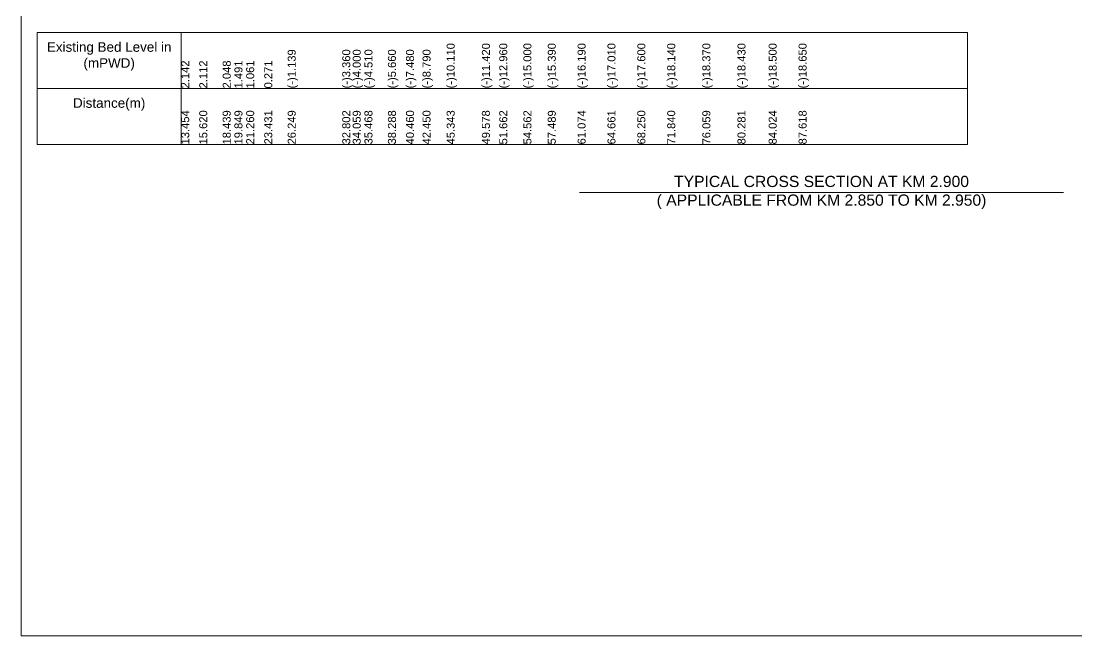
# Model space of a CAD drawing. Header units: inches. Extents: x 89000 to 380017, y -7071 to 0.
# Drawn here: x 265000 to 271595, y -7071 to -3229 of the extents above; entities that cross this region are included whole.
import ezdxf

# ---------------------------------------------------------------- set-up
doc = ezdxf.new("R2010")
doc.units = ezdxf.units.IN
doc.header["$LTSCALE"] = 7
doc.header["$MEASUREMENT"] = 0
for name, color, linetype, lineweight in [('Cross section Data Border', 7, 'Continuous', 9), ('Cross Section Labels', 7, 'Continuous', 9), ('Long Section Labels', 7, 'Continuous', 9)]:
    doc.layers.add(name, color=color, linetype=linetype, lineweight=lineweight)
doc.styles.get("Standard").update_dxf_attribs({"font": 'arial.ttf'})

msp = doc.modelspace()

# ---------------------------------------------------------------- linework, layer by layer
at = {"layer": 'Cross section Data Border'}
msp.add_lwpolyline([(265100, -3300), (270912.03341, -3300), (270912.03341, -4000), (265100, -4000)], close=True, dxfattribs=at)
for points in [[(266000, -3300), (266000, -4000)], [(265100, -3650), (270912.03341, -3650)]]:
    msp.add_lwpolyline(points, dxfattribs=at)
at = {"layer": 'Cross Section Labels'}
msp.add_lwpolyline([(265000, 0), (275000, 0), (275000, -7071), (265000, -7071)], close=True, dxfattribs=at)
msp.add_lwpolyline([(268488, -4300), (270000, -4300), (271512, -4300)], dxfattribs=at)

# ---------------------------------------------------------------- texts
at = {"layer": 'Cross section Data Border', "char_height": 60, "width": 800, "attachment_point": 5}
for s, insert in [('Existing Bed Level in (mPWD)', (265550, -3450)), ('Distance(m)', (265550, -3750))]:
    msp.add_mtext(s, dxfattribs=dict(at, insert=insert))
at = {"layer": 'Cross Section Labels', "insert": (270000, -4300), "char_height": 70, "attachment_point": 5}
msp.add_mtext('TYPICAL CROSS SECTION AT KM 2.900^J( APPLICABLE FROM KM 2.850 TO KM 2.950)', dxfattribs=at)
at = {"layer": 'Long Section Labels', "char_height": 50, "attachment_point": 1, "rotation": 90}
for s, insert in [('(-)1.139', (266665.34964, -3650)), ('(-)3.360', (267006.13837, -3650)), ('(-)4.000', (267071.46773, -3650)), ('(-)4.510', (267144.76293, -3650)), ('(-)5.660', (267291.40728, -3650)), ('(-)7.480', (267404.3241, -3650)), ('(-)8.790', (267507.81002, -3650)), ('(-)10.110', (267658.25463, -3650)), ('(-)11.420', (267878.47904, -3650)), ('(-)12.960', (267986.85455, -3650)), ('(-)15.000', (268137.62991, -3650)), ('(-)15.390', (268289.84628, -3650)), ('(-)16.190', (268476.2453, -3650)), ('(-)17.010', (268662.76549, -3650)), ('(-)17.600', (268849.38774, -3650)), ('(-)18.140', (269036.09676, -3650)), ('(-)18.370', (269255.4893, -3650)), ('(-)18.430', (269475.01093, -3650)), ('(-)18.500', (269669.64947, -3650)), ('(-)18.650', (269856.57309, -3650)), ('2.142', (266000, -3650)), ('2.112', (266112.67752, -3650)), ('2.048', (266259.24417, -3650)), ('1.491', (266332.58208, -3650)), ('1.061', (266405.94671, -3650)), ('0.271', (266518.8105, -3650)), ('13.454', (266000, -4000)), ('15.620', (266112.67752, -4000)), ('18.439', (266259.24417, -4000)), ('18.439', (266259.24417, -4000)), ('19.849', (266332.58208, -4000)), ('21.260', (266405.94671, -4000)), ('23.431', (266518.8105, -4000)), ('26.249', (266665.34964, -4000)), ('32.802', (267006.13837, -4000)), ('34.059', (267071.46773, -4000)), ('35.468', (267144.76293, -4000)), ('38.288', (267291.40728, -4000)), ('40.460', (267404.3241, -4000)), ('42.450', (267507.81002, -4000)), ('45.343', (267658.25463, -4000)), ('49.578', (267878.47904, -4000)), ('51.662', (267986.85455, -4000)), ('54.562', (268137.62991, -4000)), ('57.489', (268289.84628, -4000)), ('61.074', (268476.2453, -4000)), ('64.661', (268662.76549, -4000)), ('68.250', (268849.38774, -4000)), ('71.840', (269036.09676, -4000)), ('76.059', (269255.4893, -4000)), ('80.281', (269475.01093, -4000)), ('84.024', (269669.64947, -4000)), ('87.618', (269856.57309, -4000))]:
    msp.add_mtext(s, dxfattribs=dict(at, insert=insert))

doc.saveas('drawing.dxf')
